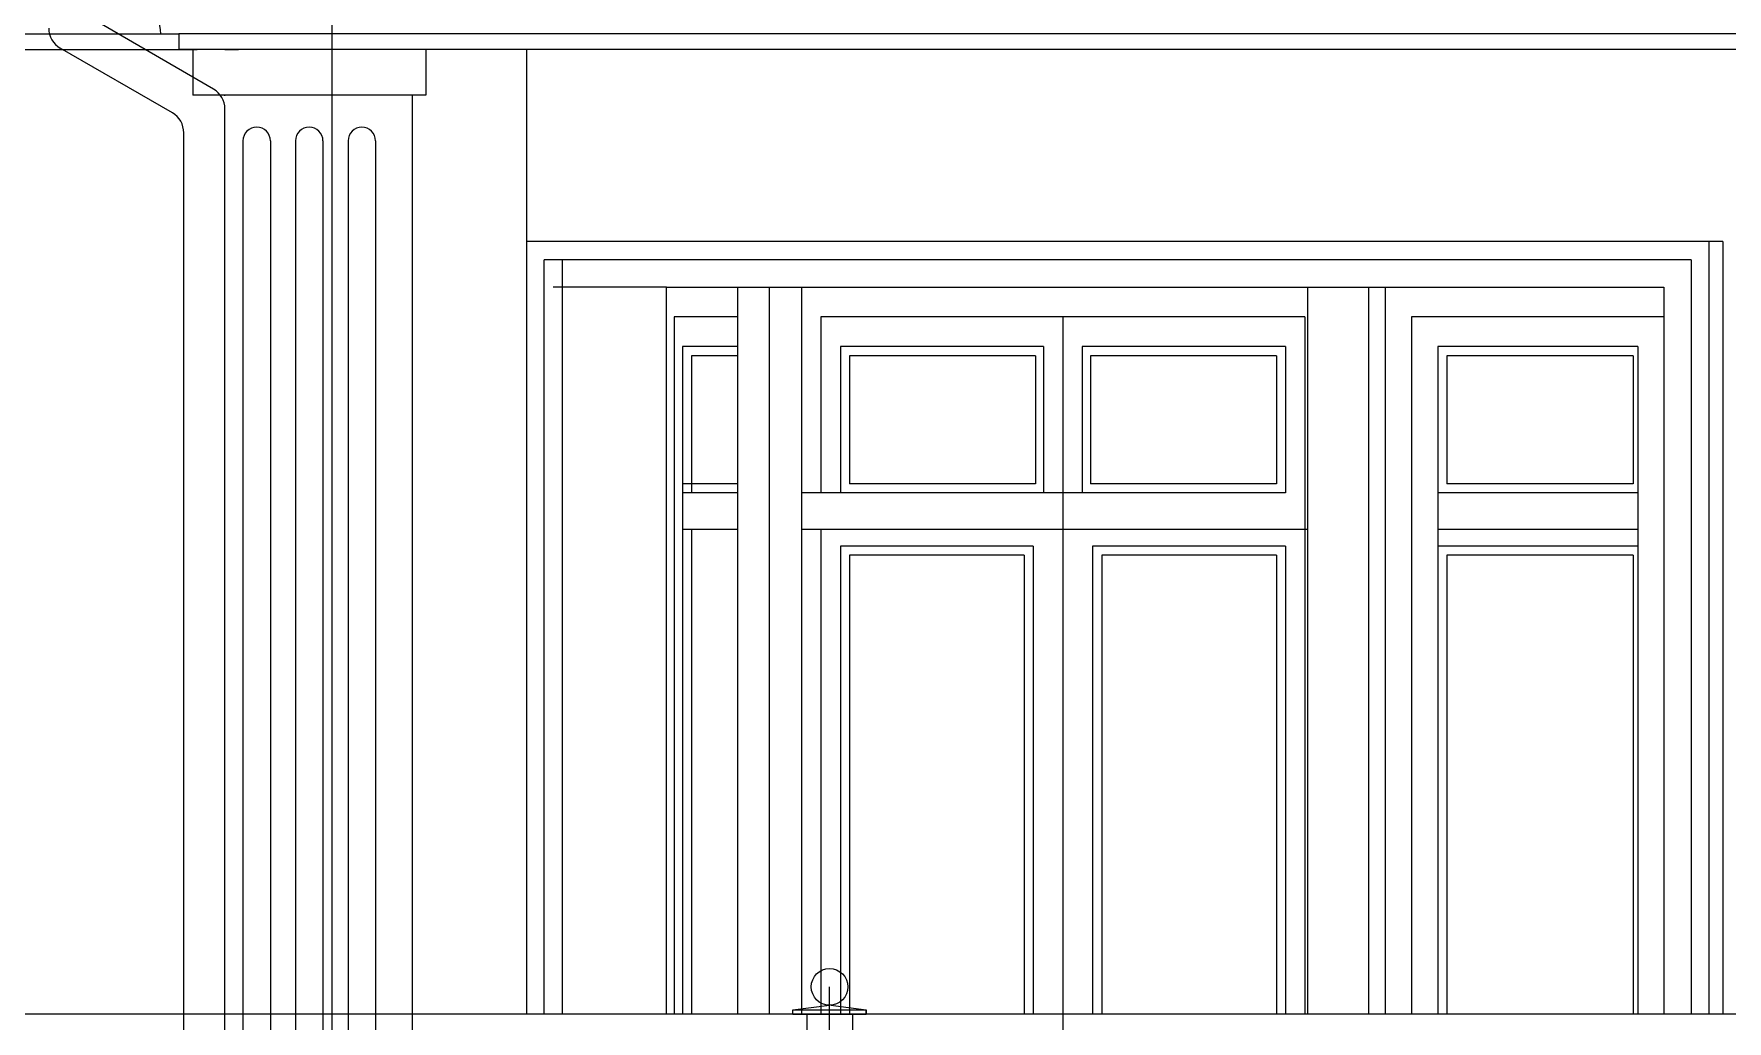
# Model space of a CAD drawing. Extents: x -133165 to 20117, y 15722 to 63536.
# Drawn here: x -44144 to -40440, y 49400 to 51559 of the extents above; entities that cross this region are included whole.
import ezdxf

# ---------------------------------------------------------------- set-up
doc = ezdxf.new("R2010")
doc.units = 0
doc.linetypes.add('GOST2_303_5', pattern=[24, 20, -1.5, 1, -1.5])
doc.layers.get('0').update_dxf_attribs({"linetype": 'CONTINUOUS'})
for name, color, linetype in [('AXIS', 7, 'GOST2_303_5'), ('DOORS', 32, 'CONTINUOUS'), ('FRIZ', 173, 'CONTINUOUS')]:
    doc.layers.add(name, color=color, linetype=linetype)

msp = doc.modelspace()

# ---------------------------------------------------------------- linework, layer by layer
at = {"ltscale": 10}
for p, q in [((-43491.9, 49314.6), (-43491.9, 52994.6)), ((-43751.4, 51437.8), (-43996.7, 51579.5)), ((-45011.8, 51558.6), (-43866.9, 51558.6)), ((-45011.8, 51524.6), (-43826.9, 51524.6)), ((-43841.4, 51385.8), (-44086.7, 51527.5)), ((-43866.9, 51558.6), (-43826.9, 51558.6)), ((-43866.9, 51558.6), (-43826.9, 51558.6)), ((-27106.9, 51558.6), (-43826.9, 51558.6)), ((-43826.9, 51558.6), (-43826.9, 51524.6)), ((-43826.9, 51558.6), (-43826.9, 51524.6)), ((-27146.9, 51524.6), (-43826.9, 51524.6)), ((-43826.9, 51524.6), (-43786.9, 51524.6)), ((-43796.9, 51524.6), (-43796.9, 51424.6)), ((-43796.9, 51524.6), (-43796.9, 51424.6)), ((-43726.9, 51524.6), (-43696.7, 51524.6)), ((-43286.9, 51524.6), (-43286.9, 51424.6)), ((-43066.9, 51524.6), (-43066.9, 49414.6)), ((-43286.9, 51424.6), (-43796.9, 51424.6)), ((-43726.4, 51423.4), (-43726.4, 51424.6)), ((-43316.9, 51424.6), (-43316.9, 49314.6)), ((-43726.4, 49314.6), (-43726.4, 51394.5)), ((-43816.4, 49314.6), (-43816.4, 51342.5)), ((-43686.9, 51324.6), (-43686.9, 49314.6)), ((-43626.9, 51324.6), (-43626.9, 49314.6)), ((-43571.9, 51324.6), (-43571.9, 49314.6)), ((-43511.9, 51324.6), (-43511.9, 49314.6)), ((-43456.9, 51324.6), (-43456.9, 49314.6)), ((-43396.9, 51324.6), (-43396.9, 49314.6)), ((-42743.9, 50939.6), (-42743.9, 49514.6)), ((-42403.8, 49274.6), (-42403.8, 49474.6)), ((-39468.2, 49414.6), (-46689.7, 49414.6)), ((-42483.8, 49424.6), (-42403.8, 49434.6)), ((-42483.8, 49424.6), (-42323.8, 49424.6)), ((-42483.8, 49414.6), (-42483.8, 49424.6)), ((-42483.8, 49414.6), (-42323.8, 49414.6)), ((-42453.8, 49414.6), (-42453.8, 48324.6)), ((-42400.8, 49434.6), (-42323.8, 49424.6)), ((-42353.8, 49414.6), (-42353.8, 48324.6)), ((-42323.8, 49414.6), (-42323.8, 49424.6))]:
    msp.add_line(p, q, dxfattribs=at)
msp.add_lwpolyline([(-42483.8, 49424.6), (-42323.8, 49424.6), (-42323.8, 49414.6), (-42483.8, 49414.6)], close=True, dxfattribs=at)
msp.add_circle((-42403.8, 49474.6), 40, dxfattribs=at)
for centre, radius, start, end in [((-43956.9, 51558.6), 90, 0, 90), ((-44061.7, 51570.8), 50, 180, 240), ((-43776.4, 51394.5), 50, 0, 60), ((-43866.4, 51342.5), 50, 0, 60), ((-43656.9, 51324.6), 30, 0, 180), ((-43541.9, 51324.6), 30, 0, 180), ((-43426.9, 51324.6), 30, 0, 180)]:
    msp.add_arc(centre, radius, start, end, dxfattribs=at)
at = {"layer": 'AXIS', "color": 147, "ltscale": 100}
msp.add_line((-43491.9, 49314.6), (-43491.9, 52994.6), dxfattribs=at)
at = {"layer": 'DOORS', "ltscale": 100}
for p, q in [((-42604.8, 51004.6), (-42604.8, 49414.6)), ((-42536, 51004.6), (-42536, 49414.6)), ((-42464.9, 51004.6), (-42464.9, 49414.6)), ((-41358.2, 51004.6), (-41358.2, 49414.6)), ((-41224.9, 51004.6), (-41224.9, 49414.6)), ((-41188.2, 51004.6), (-41188.2, 49414.6)), ((-42604.8, 50939.6), (-42743.9, 50939.6)), ((-42743.9, 50939.6), (-42743.9, 49414.6)), ((-41893.2, 50939.6), (-42422.5, 50939.6)), ((-42422.5, 50939.6), (-42422.5, 50554.6)), ((-41363.9, 50939.6), (-41893.2, 50939.6)), ((-41893.2, 50939.6), (-41893.2, 49244.6)), ((-41893.2, 50939.6), (-41893.2, 49244.6)), ((-41363.9, 50939.6), (-41363.9, 49414.6)), ((-40578.7, 50939.6), (-41130.6, 50939.6)), ((-41130.6, 50939.6), (-41130.6, 49414.6)), ((-42725.4, 50874.6), (-42725.4, 49414.6)), ((-42604.8, 50874.6), (-42725.4, 50874.6)), ((-41935.6, 50874.6), (-42380, 50874.6)), ((-42380, 50874.6), (-42380, 50554.6)), ((-41935.6, 50874.6), (-41935.6, 50554.6)), ((-41406.4, 50874.6), (-41850.8, 50874.6)), ((-41850.8, 50874.6), (-41850.8, 50554.6)), ((-41406.4, 50874.6), (-41406.4, 50554.6)), ((-41073.1, 50874.6), (-41073.1, 49414.6)), ((-40635.8, 50874.6), (-41073.1, 50874.6)), ((-40635.8, 50874.6), (-40635.8, 49414.6)), ((-42604.8, 50854.6), (-42705.4, 50854.6)), ((-42705.4, 50854.6), (-42705.4, 50554.6)), ((-41953.2, 50854.6), (-42360, 50854.6)), ((-42360, 50854.6), (-42360, 50574.6)), ((-41953.2, 50854.6), (-41953.2, 50574.6)), ((-41833.2, 50854.6), (-41833.2, 50574.6)), ((-41426.4, 50854.6), (-41833.2, 50854.6)), ((-41426.4, 50854.6), (-41426.4, 50574.6)), ((-41053.1, 50854.6), (-41053.1, 50574.6)), ((-40645.8, 50854.6), (-41053.1, 50854.6)), ((-40645.8, 50854.6), (-40645.8, 50574.6)), ((-42604.8, 50574.6), (-42725.4, 50574.6)), ((-42604.8, 50574.6), (-42725.4, 50574.6)), ((-41953.2, 50574.6), (-42360, 50574.6)), ((-41426.4, 50574.6), (-41833.2, 50574.6)), ((-40645.8, 50574.6), (-41053.1, 50574.6)), ((-42604.8, 50554.6), (-42725.4, 50554.6)), ((-41933.2, 50554.6), (-42464.9, 50554.6)), ((-41406.4, 50554.6), (-41935.6, 50554.6)), ((-40635.8, 50554.6), (-41073.1, 50554.6)), ((-42604.8, 50474.6), (-42725.4, 50474.6)), ((-42705.4, 50474.6), (-42705.4, 49414.6)), ((-41358.2, 50474.6), (-42464.9, 50474.6)), ((-42422.5, 50474.6), (-42422.5, 49414.6)), ((-40635.8, 50474.6), (-41073.1, 50474.6)), ((-41961.4, 50438.6), (-42380, 50438.6)), ((-41958.2, 50438.6), (-42380, 50438.6)), ((-42380, 50438.6), (-42380, 49414.6)), ((-41978.2, 50418.6), (-42360, 50418.6)), ((-42360, 50418.6), (-42360, 49414.6)), ((-41978.2, 50418.6), (-41978.2, 49414.6)), ((-41958.2, 50438.6), (-41958.2, 49414.6)), ((-41828.2, 50438.6), (-41828.2, 49414.6)), ((-41406.4, 50438.6), (-41828.2, 50438.6)), ((-41808.2, 50418.6), (-41808.2, 49414.6)), ((-41426.4, 50418.6), (-41808.2, 50418.6)), ((-41426.4, 50418.6), (-41426.4, 49414.6)), ((-41406.4, 50438.6), (-41406.4, 49414.6)), ((-40635.8, 50438.6), (-41073.1, 50438.6)), ((-40645.8, 50418.6), (-41053.1, 50418.6)), ((-41053.1, 50418.6), (-41053.1, 49414.6)), ((-40645.8, 50418.6), (-40645.8, 49414.6)), ((-41893.2, 50409.6), (-41893.2, 49244.6))]:
    msp.add_line(p, q, dxfattribs=at)
at = {"layer": 'FRIZ', "ltscale": 50}
for p, q in [((-40450, 51104.6), (-43066.9, 51104.6)), ((-40480, 51104.6), (-40480, 49414.6)), ((-40450, 51104.6), (-40450, 49414.6)), ((-40519.2, 51064.6), (-43028, 51064.6)), ((-43028, 49414.6), (-43028, 51064.6)), ((-42988, 49414.6), (-42988, 51064.6)), ((-40519.2, 51064.6), (-40519.2, 49414.6)), ((-42760.5, 51004.6), (-43008, 51004.6)), ((-42760.5, 51004.6), (-40578.7, 51004.6)), ((-42760.5, 49414.6), (-42760.5, 51004.6)), ((-40578.7, 51004.6), (-40578.7, 49414.6)), ((-40578.7, 50939.6), (-40578.7, 49414.6))]:
    msp.add_line(p, q, dxfattribs=at)

doc.saveas('drawing.dxf')
